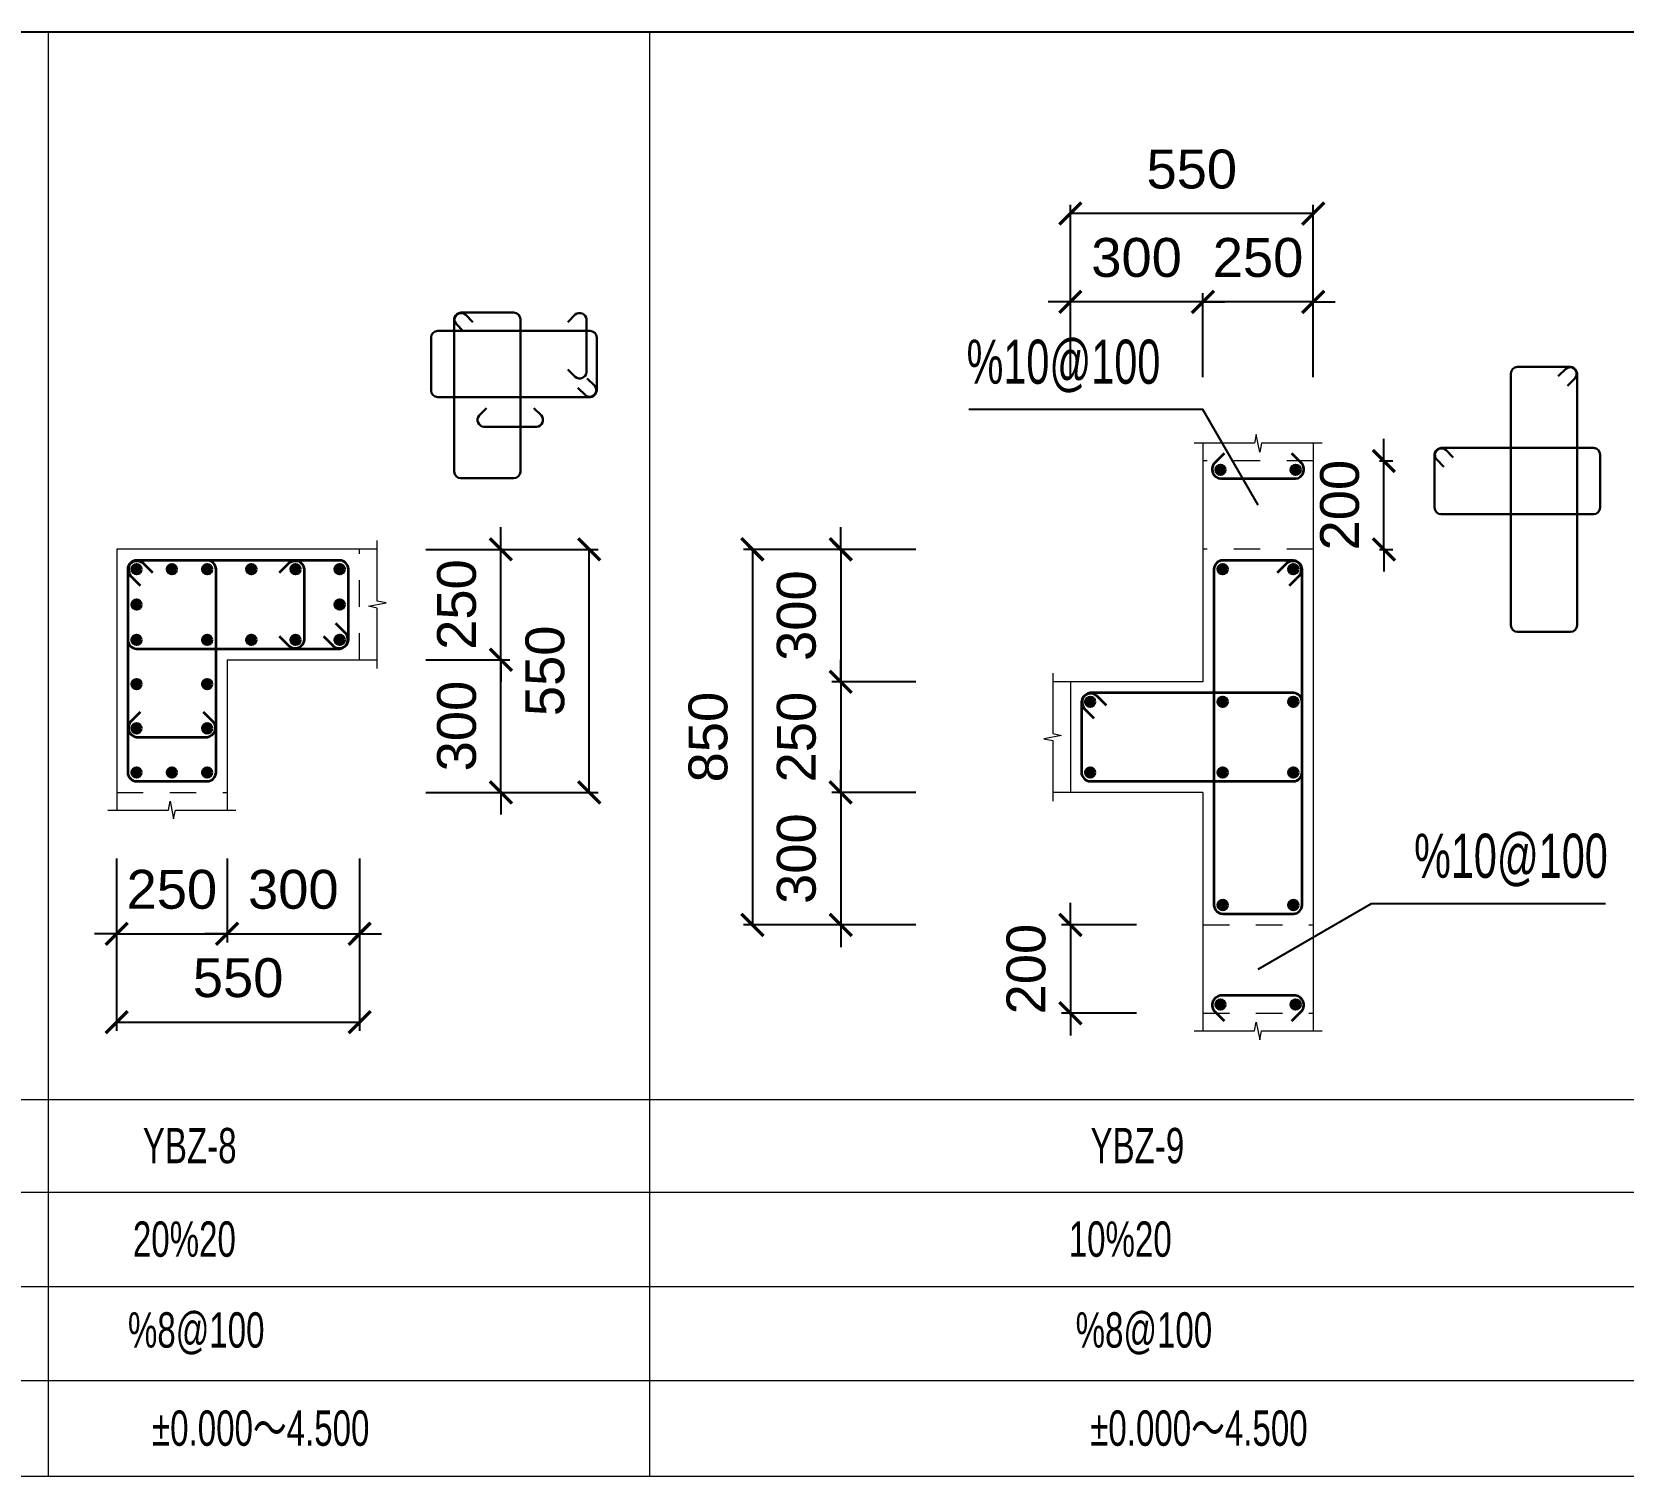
# Model space of a CAD drawing. Header units: millimetres. Extents: x -3831 to 465700, y 39900 to 106100.
# Drawn here: x 54475 to 58078, y 44855 to 48123 of the extents above; entities that cross this region are included whole.
import ezdxf

# ---------------------------------------------------------------- set-up
doc = ezdxf.new("R2010")
doc.units = ezdxf.units.MM
doc.linetypes.add('线型7', pattern=[120.000008, -30.000002, 60.000004, -30.000002])
for name, color, linetype, lineweight in [('S_EdgeMemberLongiBar', 1, 'Continuous', 50), ('S_EdgeMemberShape', 3, 'Continuous', 9), ('S_EdgeMemberShapeDash', 3, '线型7', 9), ('S_EdgeMemberTxt', 7, 'Continuous', 9), ('stirrupfig', 1, 'Continuous', 35), ('StirrupFig_x', 30, 'Continuous', 30), ('拉结区拉筋规', 9, 'Continuous', 25)]:
    doc.layers.add(name, color=color, linetype=linetype, lineweight=lineweight)
doc.layers.add('WALL-Beam', color=80, linetype='Continuous')
doc.styles.get("Standard").update_dxf_attribs({"font": 'arial.ttf'})
doc.styles.add('xxxx', font='RIF.ttf')
doc.dimstyles.new('ISO-25', dxfattribs={"dimtxt": 2.5, "dimasz": 2.5, "dimexe": 1.25, "dimexo": 0.625, "dimtad": 1, "dimtxsty": 'Standard', "dimcen": 2.5, "dimadec": 0, "dimazin": 0, "dimtfac": 1, "dimtmove": 0, "dimatfit": 3, "dimfxl": 1, "dimarcsym": 0})

# ---------------------------------------------------------------- blocks, each defined once
blk = doc.blocks.new('_ArchTick')
at = {"color": 0, "linetype": 'ByBlock', "const_width": 0.15}
blk.add_lwpolyline([(-0.5, -0.5), (0.5, 0.5)], dxfattribs=at)
blk = doc.blocks.new('*D118')
at = {"layer": 'Defpoints', "color": 0, "transparency": 16777216}
for p in [(54667.4, 46402.2), (54917.4, 46402.2), (54917.4, 46082.2)]:
    blk.add_point(p, dxfattribs=at)
at = {"layer": 'WALL-Beam', "color": 0, "lineweight": -2, "transparency": 16777216}
for p, q in [((54667.4, 46252.2), (54667.4, 46062.2)), ((54917.4, 46252.2), (54917.4, 46062.2)), ((54667.4, 46082.2), (54617.4, 46082.2)), ((54667.4, 46082.2), (54917.4, 46082.2)), ((54917.4, 46082.2), (54967.4, 46082.2))]:
    blk.add_line(p, q, dxfattribs=at)
at = {"layer": 'WALL-Beam', "color": 0, "lineweight": -2, "transparency": 16777216, "xscale": 50, "yscale": 50, "zscale": 50}
blk.add_blockref('_ArchTick', (54667.4, 46082.2), dxfattribs=at)
at = {"layer": 'WALL-Beam', "color": 0, "lineweight": -2, "transparency": 16777216, "xscale": 50, "yscale": 50, "zscale": 50, "rotation": 180}
blk.add_blockref('_ArchTick', (54917.4, 46082.2), dxfattribs=at)
at = {"layer": 'WALL-Beam', "color": 7, "transparency": 16777216, "insert": (54792.4, 46182.2), "char_height": 88, "attachment_point": 5}
blk.add_mtext('250', dxfattribs=at)
blk = doc.blocks.new('*D119')
at = {"layer": 'Defpoints', "color": 0, "transparency": 16777216}
for p in [(54917.4, 46402.2), (55217.4, 46402.2), (55217.4, 46082.2)]:
    blk.add_point(p, dxfattribs=at)
at = {"layer": 'WALL-Beam', "color": 0, "lineweight": -2, "transparency": 16777216}
for p, q in [((54917.4, 46252.2), (54917.4, 46062.2)), ((55217.4, 46252.2), (55217.4, 46062.2)), ((54917.4, 46082.2), (54867.4, 46082.2)), ((54917.4, 46082.2), (55217.4, 46082.2)), ((55217.4, 46082.2), (55267.4, 46082.2))]:
    blk.add_line(p, q, dxfattribs=at)
at = {"layer": 'WALL-Beam', "color": 0, "lineweight": -2, "transparency": 16777216, "xscale": 50, "yscale": 50, "zscale": 50}
blk.add_blockref('_ArchTick', (54917.4, 46082.2), dxfattribs=at)
at = {"layer": 'WALL-Beam', "color": 0, "lineweight": -2, "transparency": 16777216, "xscale": 50, "yscale": 50, "zscale": 50, "rotation": 180}
blk.add_blockref('_ArchTick', (55217.4, 46082.2), dxfattribs=at)
at = {"layer": 'WALL-Beam', "color": 7, "transparency": 16777216, "insert": (55067.4, 46182.2), "char_height": 88, "attachment_point": 5}
blk.add_mtext('300', dxfattribs=at)
blk = doc.blocks.new('*D120')
at = {"layer": 'Defpoints', "color": 0, "transparency": 16777216}
for p in [(54667.4, 46402.2), (55217.4, 46402.2), (55217.4, 45882.2)]:
    blk.add_point(p, dxfattribs=at)
at = {"layer": 'WALL-Beam', "color": 0, "lineweight": -2, "transparency": 16777216}
for p, q in [((54667.4, 46252.2), (54667.4, 45862.2)), ((55217.4, 46252.2), (55217.4, 45862.2)), ((54667.4, 45882.2), (55217.4, 45882.2))]:
    blk.add_line(p, q, dxfattribs=at)
at = {"layer": 'WALL-Beam', "color": 0, "lineweight": -2, "transparency": 16777216, "xscale": 50, "yscale": 50, "zscale": 50, "rotation": 180}
blk.add_blockref('_ArchTick', (54667.4, 45882.2), dxfattribs=at)
at = {"layer": 'WALL-Beam', "color": 0, "lineweight": -2, "transparency": 16777216, "xscale": 50, "yscale": 50, "zscale": 50}
blk.add_blockref('_ArchTick', (55217.4, 45882.2), dxfattribs=at)
at = {"layer": 'WALL-Beam', "color": 7, "transparency": 16777216, "insert": (54942.4, 45982.2), "char_height": 88, "attachment_point": 5}
blk.add_mtext('550', dxfattribs=at)
blk = doc.blocks.new('*D121')
at = {"layer": 'Defpoints', "color": 0, "transparency": 16777216}
for p in [(55217.4, 46702.2), (55537.4, 46702.2), (55217.4, 46402.2)]:
    blk.add_point(p, dxfattribs=at)
at = {"layer": 'WALL-Beam', "color": 0, "lineweight": -2, "transparency": 16777216}
for p, q in [((55537.4, 46702.2), (55537.4, 46752.2)), ((55367.4, 46702.2), (55557.4, 46702.2)), ((55537.4, 46402.2), (55537.4, 46702.2)), ((55367.4, 46402.2), (55557.4, 46402.2)), ((55537.4, 46402.2), (55537.4, 46352.2))]:
    blk.add_line(p, q, dxfattribs=at)
at = {"layer": 'WALL-Beam', "color": 0, "lineweight": -2, "transparency": 16777216, "xscale": 50, "yscale": 50, "zscale": 50}
for p, rotation in [((55537.4, 46702.2), 270), ((55537.4, 46402.2), 90)]:
    blk.add_blockref('_ArchTick', p, dxfattribs=dict(at, rotation=rotation))
at = {"layer": 'WALL-Beam', "color": 7, "transparency": 16777216, "insert": (55437.5, 46552.2), "char_height": 88, "attachment_point": 5, "rotation": 90}
blk.add_mtext('300', dxfattribs=at)
blk = doc.blocks.new('*D122')
at = {"layer": 'Defpoints', "color": 0, "transparency": 16777216}
for p in [(55217.4, 46952.2), (55537.4, 46952.2), (55217.4, 46702.2)]:
    blk.add_point(p, dxfattribs=at)
at = {"layer": 'WALL-Beam', "color": 0, "lineweight": -2, "transparency": 16777216}
for p, q in [((55537.4, 46952.2), (55537.4, 47002.2)), ((55367.4, 46952.2), (55557.4, 46952.2)), ((55537.4, 46702.2), (55537.4, 46952.2)), ((55367.4, 46702.2), (55557.4, 46702.2)), ((55537.4, 46702.2), (55537.4, 46652.2))]:
    blk.add_line(p, q, dxfattribs=at)
at = {"layer": 'WALL-Beam', "color": 0, "lineweight": -2, "transparency": 16777216, "xscale": 50, "yscale": 50, "zscale": 50}
for p, rotation in [((55537.4, 46952.2), 270), ((55537.4, 46702.2), 90)]:
    blk.add_blockref('_ArchTick', p, dxfattribs=dict(at, rotation=rotation))
at = {"layer": 'WALL-Beam', "color": 7, "transparency": 16777216, "insert": (55437.5, 46827.2), "char_height": 88, "attachment_point": 5, "rotation": 90}
blk.add_mtext('250', dxfattribs=at)
blk = doc.blocks.new('*D123')
at = {"layer": 'Defpoints', "color": 0, "transparency": 16777216}
for p in [(55217.4, 46952.2), (55737.4, 46952.2), (55217.4, 46402.2)]:
    blk.add_point(p, dxfattribs=at)
at = {"layer": 'WALL-Beam', "color": 0, "lineweight": -2, "transparency": 16777216}
for p, q in [((55367.4, 46952.2), (55757.4, 46952.2)), ((55737.4, 46402.2), (55737.4, 46952.2)), ((55367.4, 46402.2), (55757.4, 46402.2))]:
    blk.add_line(p, q, dxfattribs=at)
at = {"layer": 'WALL-Beam', "color": 0, "lineweight": -2, "transparency": 16777216, "xscale": 50, "yscale": 50, "zscale": 50}
for p, rotation in [((55737.4, 46952.2), 90), ((55737.4, 46402.2), 270)]:
    blk.add_blockref('_ArchTick', p, dxfattribs=dict(at, rotation=rotation))
at = {"layer": 'WALL-Beam', "color": 7, "transparency": 16777216, "insert": (55637.5, 46677.2), "char_height": 88, "attachment_point": 5, "rotation": 90}
blk.add_mtext('550', dxfattribs=at)
blk = doc.blocks.new('*D153')
at = {"layer": 'Defpoints', "color": 0, "transparency": 16777216}
for p in [(57376.7, 47152.2), (57536.7, 47152.2), (57376.7, 46952.2)]:
    blk.add_point(p, dxfattribs=at)
at = {"layer": 'WALL-Beam', "color": 0, "lineweight": -2, "transparency": 16777216}
for p, q in [((57536.7, 47152.2), (57536.7, 47202.2)), ((57526.7, 47152.2), (57556.7, 47152.2)), ((57536.7, 46952.2), (57536.7, 47152.2)), ((57526.7, 46952.2), (57556.7, 46952.2)), ((57536.7, 46952.2), (57536.7, 46902.2))]:
    blk.add_line(p, q, dxfattribs=at)
at = {"layer": 'WALL-Beam', "color": 0, "lineweight": -2, "transparency": 16777216, "xscale": 50, "yscale": 50, "zscale": 50}
for p, rotation in [((57536.7, 47152.2), 270), ((57536.7, 46952.2), 90)]:
    blk.add_blockref('_ArchTick', p, dxfattribs=dict(at, rotation=rotation))
at = {"layer": 'WALL-Beam', "color": 7, "transparency": 16777216, "insert": (57436.8, 47052.2), "char_height": 88, "attachment_point": 5, "rotation": 90}
blk.add_mtext('200', dxfattribs=at)
blk = doc.blocks.new('*D154')
at = {"layer": 'Defpoints', "color": 0, "transparency": 16777216}
for p in [(57126.7, 46102.2), (56826.7, 45902.2), (57126.7, 45902.2)]:
    blk.add_point(p, dxfattribs=at)
at = {"layer": 'WALL-Beam', "color": 0, "lineweight": -2, "transparency": 16777216}
for p, q in [((56826.7, 46102.2), (56826.7, 46152.2)), ((56976.7, 46102.2), (56806.7, 46102.2)), ((56826.7, 46102.2), (56826.7, 45902.2)), ((56976.7, 45902.2), (56806.7, 45902.2)), ((56826.7, 45902.2), (56826.7, 45852.2))]:
    blk.add_line(p, q, dxfattribs=at)
at = {"layer": 'WALL-Beam', "color": 0, "lineweight": -2, "transparency": 16777216, "xscale": 50, "yscale": 50, "zscale": 50}
for p, rotation in [((56826.7, 46102.2), 270), ((56826.7, 45902.2), 90)]:
    blk.add_blockref('_ArchTick', p, dxfattribs=dict(at, rotation=rotation))
at = {"layer": 'WALL-Beam', "color": 7, "transparency": 16777216, "insert": (56726.8, 46002.2), "char_height": 88, "attachment_point": 5, "rotation": 90}
blk.add_mtext('200', dxfattribs=at)
blk = doc.blocks.new('*D155')
at = {"layer": 'Defpoints', "color": 0, "transparency": 16777216}
for p in [(57126.7, 47512.2), (57126.7, 47192.2), (57376.7, 47192.2)]:
    blk.add_point(p, dxfattribs=at)
at = {"layer": 'WALL-Beam', "color": 0, "lineweight": -2, "transparency": 16777216}
for p, q in [((57126.7, 47342.2), (57126.7, 47532.2)), ((57376.7, 47342.2), (57376.7, 47532.2)), ((57126.7, 47512.2), (57076.7, 47512.2)), ((57376.7, 47512.2), (57126.7, 47512.2)), ((57376.7, 47512.2), (57426.7, 47512.2))]:
    blk.add_line(p, q, dxfattribs=at)
at = {"layer": 'WALL-Beam', "color": 0, "lineweight": -2, "transparency": 16777216, "xscale": 50, "yscale": 50, "zscale": 50}
blk.add_blockref('_ArchTick', (57126.7, 47512.2), dxfattribs=at)
at = {"layer": 'WALL-Beam', "color": 0, "lineweight": -2, "transparency": 16777216, "xscale": 50, "yscale": 50, "zscale": 50, "rotation": 180}
blk.add_blockref('_ArchTick', (57376.7, 47512.2), dxfattribs=at)
at = {"layer": 'WALL-Beam', "color": 7, "transparency": 16777216, "insert": (57251.7, 47612.2), "char_height": 88, "attachment_point": 5}
blk.add_mtext('250', dxfattribs=at)
blk = doc.blocks.new('*D156')
at = {"layer": 'Defpoints', "color": 0, "transparency": 16777216}
for p in [(56826.7, 47512.2), (56826.7, 47192.2), (57126.7, 47192.2)]:
    blk.add_point(p, dxfattribs=at)
at = {"layer": 'WALL-Beam', "color": 0, "lineweight": -2, "transparency": 16777216}
for p, q in [((56826.7, 47342.2), (56826.7, 47532.2)), ((57126.7, 47342.2), (57126.7, 47532.2)), ((56826.7, 47512.2), (56776.7, 47512.2)), ((57126.7, 47512.2), (56826.7, 47512.2)), ((57126.7, 47512.2), (57176.7, 47512.2))]:
    blk.add_line(p, q, dxfattribs=at)
at = {"layer": 'WALL-Beam', "color": 0, "lineweight": -2, "transparency": 16777216, "xscale": 50, "yscale": 50, "zscale": 50}
blk.add_blockref('_ArchTick', (56826.7, 47512.2), dxfattribs=at)
at = {"layer": 'WALL-Beam', "color": 0, "lineweight": -2, "transparency": 16777216, "xscale": 50, "yscale": 50, "zscale": 50, "rotation": 180}
blk.add_blockref('_ArchTick', (57126.7, 47512.2), dxfattribs=at)
at = {"layer": 'WALL-Beam', "color": 7, "transparency": 16777216, "insert": (56976.7, 47612.2), "char_height": 88, "attachment_point": 5}
blk.add_mtext('300', dxfattribs=at)
blk = doc.blocks.new('*D157')
at = {"layer": 'Defpoints', "color": 0, "transparency": 16777216}
for p in [(56826.7, 47712.2), (56826.7, 47192.2), (57376.7, 47192.2)]:
    blk.add_point(p, dxfattribs=at)
at = {"layer": 'WALL-Beam', "color": 0, "lineweight": -2, "transparency": 16777216}
for p, q in [((56826.7, 47342.2), (56826.7, 47732.2)), ((57376.7, 47712.2), (56826.7, 47712.2)), ((57376.7, 47342.2), (57376.7, 47732.2))]:
    blk.add_line(p, q, dxfattribs=at)
at = {"layer": 'WALL-Beam', "color": 0, "lineweight": -2, "transparency": 16777216, "xscale": 50, "yscale": 50, "zscale": 50, "rotation": 180}
blk.add_blockref('_ArchTick', (56826.7, 47712.2), dxfattribs=at)
at = {"layer": 'WALL-Beam', "color": 0, "lineweight": -2, "transparency": 16777216, "xscale": 50, "yscale": 50, "zscale": 50}
blk.add_blockref('_ArchTick', (57376.7, 47712.2), dxfattribs=at)
at = {"layer": 'WALL-Beam', "color": 7, "transparency": 16777216, "insert": (57101.7, 47812.2), "char_height": 88, "attachment_point": 5}
blk.add_mtext('550', dxfattribs=at)
blk = doc.blocks.new('*D158')
at = {"layer": 'Defpoints', "color": 0, "transparency": 16777216}
for p in [(56626.7, 46952.2), (56306.7, 46652.2), (56626.7, 46652.2)]:
    blk.add_point(p, dxfattribs=at)
at = {"layer": 'WALL-Beam', "color": 0, "lineweight": -2, "transparency": 16777216}
for p, q in [((56306.7, 46952.2), (56306.7, 47002.2)), ((56476.7, 46952.2), (56286.7, 46952.2)), ((56306.7, 46952.2), (56306.7, 46652.2)), ((56476.7, 46652.2), (56286.7, 46652.2)), ((56306.7, 46652.2), (56306.7, 46602.2))]:
    blk.add_line(p, q, dxfattribs=at)
at = {"layer": 'WALL-Beam', "color": 0, "lineweight": -2, "transparency": 16777216, "xscale": 50, "yscale": 50, "zscale": 50}
for p, rotation in [((56306.7, 46952.2), 270), ((56306.7, 46652.2), 90)]:
    blk.add_blockref('_ArchTick', p, dxfattribs=dict(at, rotation=rotation))
at = {"layer": 'WALL-Beam', "color": 7, "transparency": 16777216, "insert": (56206.8, 46802.2), "char_height": 88, "attachment_point": 5, "rotation": 90}
blk.add_mtext('300', dxfattribs=at)
blk = doc.blocks.new('*D159')
at = {"layer": 'Defpoints', "color": 0, "transparency": 16777216}
for p in [(56626.7, 46652.2), (56306.7, 46402.2), (56626.7, 46402.2)]:
    blk.add_point(p, dxfattribs=at)
at = {"layer": 'WALL-Beam', "color": 0, "lineweight": -2, "transparency": 16777216}
for p, q in [((56306.7, 46652.2), (56306.7, 46702.2)), ((56476.7, 46652.2), (56286.7, 46652.2)), ((56306.7, 46652.2), (56306.7, 46402.2)), ((56476.7, 46402.2), (56286.7, 46402.2)), ((56306.7, 46402.2), (56306.7, 46352.2))]:
    blk.add_line(p, q, dxfattribs=at)
at = {"layer": 'WALL-Beam', "color": 0, "lineweight": -2, "transparency": 16777216, "xscale": 50, "yscale": 50, "zscale": 50}
for p, rotation in [((56306.7, 46652.2), 270), ((56306.7, 46402.2), 90)]:
    blk.add_blockref('_ArchTick', p, dxfattribs=dict(at, rotation=rotation))
at = {"layer": 'WALL-Beam', "color": 7, "transparency": 16777216, "insert": (56206.8, 46527.2), "char_height": 88, "attachment_point": 5, "rotation": 90}
blk.add_mtext('250', dxfattribs=at)
blk = doc.blocks.new('*D160')
at = {"layer": 'Defpoints', "color": 0, "transparency": 16777216}
for p in [(56626.7, 46402.2), (56306.7, 46102.2), (56626.7, 46102.2)]:
    blk.add_point(p, dxfattribs=at)
at = {"layer": 'WALL-Beam', "color": 0, "lineweight": -2, "transparency": 16777216}
for p, q in [((56306.7, 46402.2), (56306.7, 46452.2)), ((56476.7, 46402.2), (56286.7, 46402.2)), ((56306.7, 46402.2), (56306.7, 46102.2)), ((56476.7, 46102.2), (56286.7, 46102.2)), ((56306.7, 46102.2), (56306.7, 46052.2))]:
    blk.add_line(p, q, dxfattribs=at)
at = {"layer": 'WALL-Beam', "color": 0, "lineweight": -2, "transparency": 16777216, "xscale": 50, "yscale": 50, "zscale": 50}
for p, rotation in [((56306.7, 46402.2), 270), ((56306.7, 46102.2), 90)]:
    blk.add_blockref('_ArchTick', p, dxfattribs=dict(at, rotation=rotation))
at = {"layer": 'WALL-Beam', "color": 7, "transparency": 16777216, "insert": (56206.8, 46252.2), "char_height": 88, "attachment_point": 5, "rotation": 90}
blk.add_mtext('300', dxfattribs=at)
blk = doc.blocks.new('*D161')
at = {"layer": 'Defpoints', "color": 0, "transparency": 16777216}
for p in [(56626.7, 46952.2), (56106.7, 46102.2), (56626.7, 46102.2)]:
    blk.add_point(p, dxfattribs=at)
at = {"layer": 'WALL-Beam', "color": 0, "lineweight": -2, "transparency": 16777216}
for p, q in [((56476.7, 46952.2), (56086.7, 46952.2)), ((56106.7, 46952.2), (56106.7, 46102.2)), ((56476.7, 46102.2), (56086.7, 46102.2))]:
    blk.add_line(p, q, dxfattribs=at)
at = {"layer": 'WALL-Beam', "color": 0, "lineweight": -2, "transparency": 16777216, "xscale": 50, "yscale": 50, "zscale": 50}
for p, rotation in [((56106.7, 46952.2), 90), ((56106.7, 46102.2), 270)]:
    blk.add_blockref('_ArchTick', p, dxfattribs=dict(at, rotation=rotation))
at = {"layer": 'WALL-Beam', "color": 7, "transparency": 16777216, "insert": (56006.8, 46527.2), "char_height": 88, "attachment_point": 5, "rotation": 90}
blk.add_mtext('850', dxfattribs=at)

msp = doc.modelspace()

# ---------------------------------------------------------------- hatches: boundary and pattern name
at = {"layer": 'S_EdgeMemberLongiBar'}
h = msp.add_hatch(color=256, dxfattribs=at)
h.dxf.hatch_style = 1
edge = h.paths.add_edge_path()
edge.add_arc((57166.73568, 47132.2208), 10, 0, 360)
h = msp.add_hatch(color=256, dxfattribs=at)
h.dxf.hatch_style = 1
edge = h.paths.add_edge_path()
edge.add_arc((57336.73568, 47132.2208), 10, 0, 360)
h = msp.add_hatch(color=256, dxfattribs=at)
h.dxf.hatch_style = 1
edge = h.paths.add_edge_path()
edge.add_arc((54712.43286, 46907.2208), 10, 0, 360)
h = msp.add_hatch(color=256, dxfattribs=at)
h.dxf.hatch_style = 1
edge = h.paths.add_edge_path()
edge.add_arc((54792.43286, 46907.2208), 10, 0, 360)
h = msp.add_hatch(color=256, dxfattribs=at)
h.dxf.hatch_style = 1
edge = h.paths.add_edge_path()
edge.add_arc((54872.43286, 46907.2208), 10, 0, 360)
h = msp.add_hatch(color=256, dxfattribs=at)
h.dxf.hatch_style = 1
edge = h.paths.add_edge_path()
edge.add_arc((54972.43286, 46907.2208), 10, 0, 360)
h = msp.add_hatch(color=256, dxfattribs=at)
h.dxf.hatch_style = 1
edge = h.paths.add_edge_path()
edge.add_arc((55072.43286, 46907.2208), 10, 0, 360)
h = msp.add_hatch(color=256, dxfattribs=at)
h.dxf.hatch_style = 1
edge = h.paths.add_edge_path()
edge.add_arc((55172.43286, 46907.2208), 10, 0, 360)
h = msp.add_hatch(color=256, dxfattribs=at)
h.dxf.hatch_style = 1
edge = h.paths.add_edge_path()
edge.add_arc((57171.73568, 46907.2208), 10, 0, 360)
h = msp.add_hatch(color=256, dxfattribs=at)
h.dxf.hatch_style = 1
edge = h.paths.add_edge_path()
edge.add_arc((57331.73568, 46907.2208), 10, 0, 360)
h = msp.add_hatch(color=256, dxfattribs=at)
h.dxf.hatch_style = 1
edge = h.paths.add_edge_path()
edge.add_arc((54712.43286, 46827.2208), 10, 0, 360)
h = msp.add_hatch(color=256, dxfattribs=at)
h.dxf.hatch_style = 1
edge = h.paths.add_edge_path()
edge.add_arc((55172.43286, 46827.2208), 10, 0, 360)
h = msp.add_hatch(color=256, dxfattribs=at)
h.dxf.hatch_style = 1
edge = h.paths.add_edge_path()
edge.add_arc((54712.43286, 46747.2208), 10, 0, 360)
h = msp.add_hatch(color=256, dxfattribs=at)
h.dxf.hatch_style = 1
edge = h.paths.add_edge_path()
edge.add_arc((54872.43286, 46747.2208), 10, 0, 360)
h = msp.add_hatch(color=256, dxfattribs=at)
h.dxf.hatch_style = 1
edge = h.paths.add_edge_path()
edge.add_arc((54972.43286, 46747.2208), 10, 0, 360)
h = msp.add_hatch(color=256, dxfattribs=at)
h.dxf.hatch_style = 1
edge = h.paths.add_edge_path()
edge.add_arc((55072.43286, 46747.2208), 10, 0, 360)
h = msp.add_hatch(color=256, dxfattribs=at)
h.dxf.hatch_style = 1
edge = h.paths.add_edge_path()
edge.add_arc((55172.43286, 46747.2208), 10, 0, 360)
h = msp.add_hatch(color=256, dxfattribs=at)
h.dxf.hatch_style = 1
edge = h.paths.add_edge_path()
edge.add_arc((54712.43286, 46647.2208), 10, 0, 360)
h = msp.add_hatch(color=256, dxfattribs=at)
h.dxf.hatch_style = 1
edge = h.paths.add_edge_path()
edge.add_arc((54872.43286, 46647.2208), 10, 0, 360)
h = msp.add_hatch(color=256, dxfattribs=at)
h.dxf.hatch_style = 1
edge = h.paths.add_edge_path()
edge.add_arc((56871.73568, 46607.2208), 10, 0, 360)
h = msp.add_hatch(color=256, dxfattribs=at)
h.dxf.hatch_style = 1
edge = h.paths.add_edge_path()
edge.add_arc((57171.73568, 46607.2208), 10, 0, 360)
h = msp.add_hatch(color=256, dxfattribs=at)
h.dxf.hatch_style = 1
edge = h.paths.add_edge_path()
edge.add_arc((57331.73568, 46607.2208), 10, 0, 360)
h = msp.add_hatch(color=256, dxfattribs=at)
h.dxf.hatch_style = 1
edge = h.paths.add_edge_path()
edge.add_arc((54712.43286, 46547.2208), 10, 0, 360)
h = msp.add_hatch(color=256, dxfattribs=at)
h.dxf.hatch_style = 1
edge = h.paths.add_edge_path()
edge.add_arc((54872.43286, 46547.2208), 10, 0, 360)
h = msp.add_hatch(color=256, dxfattribs=at)
h.dxf.hatch_style = 1
edge = h.paths.add_edge_path()
edge.add_arc((54712.43286, 46447.2208), 10, 0, 360)
h = msp.add_hatch(color=256, dxfattribs=at)
h.dxf.hatch_style = 1
edge = h.paths.add_edge_path()
edge.add_arc((54792.43286, 46447.2208), 10, 0, 360)
h = msp.add_hatch(color=256, dxfattribs=at)
h.dxf.hatch_style = 1
edge = h.paths.add_edge_path()
edge.add_arc((54872.43286, 46447.2208), 10, 0, 360)
h = msp.add_hatch(color=256, dxfattribs=at)
h.dxf.hatch_style = 1
edge = h.paths.add_edge_path()
edge.add_arc((56871.73568, 46447.2208), 10, 0, 360)
h = msp.add_hatch(color=256, dxfattribs=at)
h.dxf.hatch_style = 1
edge = h.paths.add_edge_path()
edge.add_arc((57171.73568, 46447.2208), 10, 0, 360)
h = msp.add_hatch(color=256, dxfattribs=at)
h.dxf.hatch_style = 1
edge = h.paths.add_edge_path()
edge.add_arc((57331.73568, 46447.2208), 10, 0, 360)
h = msp.add_hatch(color=256, dxfattribs=at)
h.dxf.hatch_style = 1
edge = h.paths.add_edge_path()
edge.add_arc((57171.73568, 46147.2208), 10, 0, 360)
h = msp.add_hatch(color=256, dxfattribs=at)
h.dxf.hatch_style = 1
edge = h.paths.add_edge_path()
edge.add_arc((57331.73568, 46147.2208), 10, 0, 360)
h = msp.add_hatch(color=256, dxfattribs=at)
h.dxf.hatch_style = 1
edge = h.paths.add_edge_path()
edge.add_arc((57166.73568, 45922.2208), 10, 0, 360)
h = msp.add_hatch(color=256, dxfattribs=at)
h.dxf.hatch_style = 1
edge = h.paths.add_edge_path()
edge.add_arc((57336.73568, 45922.2208), 10, 0, 360)

# ---------------------------------------------------------------- linework, layer by layer
msp.add_line((42786.54669, 48123.33867), (66565.39555, 48123.33867))
for centre in [(57166.73568, 47132.2208), (57336.73568, 47132.2208), (54712.43286, 46907.2208), (54792.43286, 46907.2208), (54872.43286, 46907.2208), (54972.43286, 46907.2208), (55072.43286, 46907.2208), (55172.43286, 46907.2208), (57171.73568, 46907.2208), (57331.73568, 46907.2208), (54712.43286, 46827.2208), (55172.43286, 46827.2208), (54712.43286, 46747.2208), (54872.43286, 46747.2208), (54972.43286, 46747.2208), (55072.43286, 46747.2208), (55172.43286, 46747.2208), (54712.43286, 46647.2208), (54872.43286, 46647.2208), (56871.73568, 46607.2208), (57171.73568, 46607.2208), (57331.73568, 46607.2208), (54712.43286, 46547.2208), (54872.43286, 46547.2208), (54712.43286, 46447.2208), (54792.43286, 46447.2208), (54872.43286, 46447.2208), (56871.73568, 46447.2208), (57171.73568, 46447.2208), (57331.73568, 46447.2208), (57171.73568, 46147.2208), (57331.73568, 46147.2208), (57166.73568, 45922.2208), (57336.73568, 45922.2208)]:
    msp.add_circle(centre, 10, dxfattribs=at)
at = {"layer": 'S_EdgeMemberShape'}
for p, q in [((57126.73568, 47192.2208), (57126.73568, 46652.2208)), ((57376.73568, 47192.2208), (57376.73568, 45862.2208)), ((55257.43286, 46952.2208), (54667.43286, 46952.2208)), ((54667.43286, 46952.2208), (54667.43286, 46362.2208)), ((57376.73568, 46952.2208), (57376.73568, 46952.2208)), ((54917.43286, 46702.2208), (55257.43286, 46702.2208)), ((54917.43286, 46702.2208), (54917.43286, 46702.2208)), ((54917.43286, 46702.2208), (54917.43286, 46362.2208)), ((57126.73568, 46652.2208), (56786.73568, 46652.2208)), ((56826.73568, 46652.2208), (56826.73568, 46402.2208)), ((57126.73568, 46402.2208), (56786.73568, 46402.2208)), ((57126.73568, 46402.2208), (57126.73568, 45862.2208))]:
    msp.add_line(p, q, dxfattribs=at)
for points in [[(57396.73568, 47192.2208), (57259.73568, 47192.2208), (57255.73568, 47172.2208), (57247.73568, 47212.2208), (57243.73568, 47192.2208), (57106.73568, 47192.2208)], [(55257.43286, 46682.2208), (55257.43286, 46819.2208), (55237.43286, 46823.2208), (55277.43286, 46831.2208), (55257.43286, 46835.2208), (55257.43286, 46972.2208)], [(56786.73568, 46672.2208), (56786.73568, 46535.2208), (56806.73568, 46531.2208), (56766.73568, 46523.2208), (56786.73568, 46519.2208), (56786.73568, 46382.2208)], [(54647.43286, 46362.2208), (54784.43286, 46362.2208), (54788.43286, 46382.2208), (54796.43286, 46342.2208), (54800.43286, 46362.2208), (54937.43286, 46362.2208)], [(57106.73568, 45862.2208), (57243.73568, 45862.2208), (57247.73568, 45882.2208), (57255.73568, 45842.2208), (57259.73568, 45862.2208), (57396.73568, 45862.2208)]]:
    msp.add_lwpolyline(points, dxfattribs=at)
at = {"layer": 'S_EdgeMemberShapeDash'}
for p, q in [((57376.73568, 47152.2208), (57126.73568, 47152.2208)), ((55217.43286, 46702.2208), (55217.43286, 46952.2208)), ((57376.73568, 46952.2208), (57126.73568, 46952.2208)), ((54667.43286, 46402.2208), (54917.43286, 46402.2208)), ((57126.73568, 46102.2208), (57376.73568, 46102.2208)), ((57126.73568, 45902.2208), (57376.73568, 45902.2208))]:
    msp.add_line(p, q, dxfattribs=at)
at = {"layer": 'S_EdgeMemberTxt'}
for p, q in [((54512.74669, 44854.70686), (54512.74669, 48123.33867)), ((55874.48254, 44854.70686), (55874.48254, 48123.33867)), ((42786.54669, 45707.2208), (66565.39555, 45707.2208)), ((42786.54669, 45497.22081), (66565.39555, 45497.22081)), ((42786.54669, 45284.09232), (66565.39555, 45284.09232)), ((42786.54669, 45070.96384), (66565.39555, 45070.96384)), ((42786.54669, 44854.70686), (66565.39555, 44854.70686))]:
    msp.add_line(p, q, dxfattribs=at)
at = {"layer": 'stirrupfig'}
for points in [[(57175.22397, 47168.99033), (57152.59506, 47146.36299, 0.5890552656), (57166.73568, 47112.2208), (57336.73568, 47112.2208, 0.5890552656), (57350.87631, 47146.36299), (57328.2474, 47168.99033)], [(54749.2024, 46898.73642), (54726.57544, 46921.36338, 0.5890414119), (54692.43286, 46907.2208), (54692.43286, 46447.2208, 0.3926990819), (54712.43286, 46427.2208), (54872.43286, 46427.2208, 0.3926990819), (54892.43286, 46447.2208), (54892.43286, 46907.2208, 0.3926990819), (54872.43286, 46927.2208)], [(55135.66333, 46755.70517), (55158.29029, 46733.07822, 0.5890414119), (55192.43286, 46747.2208), (55192.43286, 46907.2208, 0.3926990819), (55172.43286, 46927.2208), (54712.43286, 46927.2208, 0.3926990819), (54692.43286, 46907.2208)], [(54712.43286, 46927.2208, 0.5890414119), (54698.29029, 46893.07822), (54720.91724, 46870.45127)], [(55035.66333, 46755.70517), (55058.29029, 46733.07822, 0.5890414119), (55092.43286, 46747.2208), (55092.43286, 46907.2208, 0.5890414119), (55058.29029, 46921.36338), (55035.66333, 46898.73642)], [(57323.2474, 46870.45127), (57345.87631, 46893.07861, 0.5890552656), (57331.73568, 46927.2208), (57171.73568, 46927.2208, 0.3926990819), (57151.73568, 46907.2208), (57151.73568, 46147.2208, 0.3926990819), (57171.73568, 46127.2208), (57331.73568, 46127.2208, 0.3926990819), (57351.73568, 46147.2208), (57351.73568, 46907.2208, 0.5890658365), (57317.59506, 46921.36299), (57294.96615, 46898.73642)], [(54692.43286, 46747.2208, 0.3926990819), (54712.43286, 46727.2208), (55172.43286, 46727.2208, 0.5890414119), (55186.57544, 46761.36338), (55163.94849, 46783.99033)], [(56908.50522, 46598.73642), (56885.87631, 46621.36299, 0.5890658365), (56851.73568, 46607.2208), (56851.73568, 46447.2208, 0.3926990819), (56871.73568, 46427.2208), (57331.73568, 46427.2208, 0.3926990819), (57351.73568, 46447.2208)], [(57351.73568, 46607.2208, 0.3926990819), (57331.73568, 46627.2208), (56871.73568, 46627.2208, 0.5890552656), (56857.59506, 46593.07861), (56880.22397, 46570.45127)], [(54720.91724, 46583.99033), (54698.29029, 46561.36338, 0.5890414119), (54712.43286, 46527.2208), (54872.43286, 46527.2208, 0.5890414119), (54886.57544, 46561.36338), (54863.94849, 46583.99033)], [(57328.2474, 45885.45205), (57350.87631, 45908.07861, 0.5890552656), (57336.73568, 45942.2208), (57166.73568, 45942.2208, 0.5890552656), (57152.59506, 45908.07861), (57175.22397, 45885.45205)]]:
    msp.add_lwpolyline(points, format="xyb", dxfattribs=at)
at = {"layer": 'StirrupFig_x'}
for points in [[(55474.02717, 47466.59196), (55457.05549, 47483.56364, 0.5890320972), (55431.44856, 47472.95525), (55431.44856, 47127.95378, 0.3927336115), (55446.44709, 47112.95525), (55566.44856, 47112.95525, 0.3927336115), (55581.44709, 47127.95378), (55581.44709, 47472.95525, 0.3927336115), (55566.44856, 47487.95378), (55446.44709, 47487.95378, 0.5890320972), (55435.83869, 47462.34685), (55452.81037, 47445.37517)], [(55688.86701, 47359.31706), (55705.83869, 47342.34538, 0.5890320972), (55731.44563, 47352.95378), (55731.44563, 47472.95525, 0.5890320972), (55705.83869, 47483.56364), (55688.86701, 47466.59196)], [(55711.67024, 47317.91618), (55728.64192, 47300.9445, 0.5890320972), (55754.24885, 47311.5529), (55754.24885, 47431.55437, 0.3927336115), (55739.25032, 47446.5529), (55394.24885, 47446.5529, 0.3927336115), (55379.25032, 47431.55437), (55379.25032, 47311.5529, 0.3927336115), (55394.24885, 47296.55437), (55739.25032, 47296.55437, 0.5890320972), (55749.85871, 47322.1613), (55732.88703, 47339.13298)], [(57952.72671, 47322.59636), (57969.69839, 47339.56804, 0.5890185651), (57959.08999, 47365.17586), (57839.09292, 47365.17586, 0.39267146), (57824.08999, 47350.17644), (57824.08999, 46780.17937, 0.3926921712), (57839.09292, 46765.18172), (57959.08999, 46765.18172, 0.3926921712), (57974.09292, 46780.17937), (57974.09292, 47350.17644, 0.5889644412), (57948.48159, 47360.78484), (57931.50991, 47343.81316)], [(55505.01301, 47271.9362), (55488.04133, 47254.96452, 0.5890320972), (55498.64973, 47229.35759), (55618.65119, 47229.35759, 0.5890320972), (55629.25959, 47254.96452), (55612.28791, 47271.9362)], [(57693.87124, 47160.21492), (57676.89956, 47177.18484, 0.588975649), (57651.28823, 47166.5782), (57651.28823, 47046.57937, 0.3926921712), (57666.29116, 47031.58172), (58011.28823, 47031.58172, 0.3926921712), (58026.29116, 47046.57937), (58026.29116, 47166.5782, 0.3926921712), (58011.28823, 47181.57586), (57666.29116, 47181.57586, 0.5890185651), (57655.68276, 47155.96804), (57672.65444, 47138.99812)]]:
    msp.add_lwpolyline(points, format="xyb", dxfattribs=at)
at = {"layer": '拉结区拉筋规'}
for points in [[(57251.73568, 47052.2208), (57126.73568, 47268.72705), (56596.73568, 47268.72705)], [(57251.73568, 46002.2208), (57508.73568, 46150.60205), (58038.73568, 46150.60205)]]:
    msp.add_lwpolyline(points, dxfattribs=at)

# ---------------------------------------------------------------- texts
at = {"layer": 'S_EdgeMemberTxt', "char_height": 80, "attachment_point": 5, "style": 'xxxx'}
for s, insert, width in [('{\\W0.7;YBZ-8}', (54832.77286, 45602.2208), 270.68), ('{\\W0.7;YBZ-9}', (56978.51568, 45602.2208), 313.56), ('{\\W0.7;20%20}', (54820.71284, 45390.65657), 246.56), ('{\\W0.7;10%20}', (56939.65566, 45390.65657), 235.84), ('{\\W0.7;%8@100}', (54847.51282, 45177.52808), 300.16), ('{\\W0.7;%8@100}', (56993.25564, 45177.52808), 343.04), ('\\W0.7000;±0.000～4.500', (54993.57279, 44962.83535), 592.28), ('\\W0.7000;±0.000～4.500', (57117.87561, 44962.83535), 592.28)]:
    msp.add_mtext(s, dxfattribs=dict(at, insert=insert, width=width))
at = {"layer": '拉结区拉筋规', "char_height": 100, "width": 428.8, "attachment_point": 5, "style": 'xxxx'}
for insert in [(56811.13568, 47366.77174), (57824.33568, 46248.64674)]:
    msp.add_mtext('{\\W0.7;%10@100}', dxfattribs=dict(at, insert=insert))

# ---------------------------------------------------------------- dimensions: what is measured, and where the dimension line sits
at = {"layer": 'WALL-Beam'}
for p1, p2, distance, picture, middle in [((57376.73568, 47192.2208), (56826.73568, 47192.2208), -520, '*D157', (57101.73568, 47812.15122)), ((57126.73568, 47192.2208), (56826.73568, 47192.2208), -320, '*D156', (56976.73568, 47612.18123)), ((57376.73568, 47192.2208), (57126.73568, 47192.2208), -320, '*D155', (57251.73568, 47612.15122)), ((57376.73568, 46952.2208), (57376.73568, 47152.2208), -160, '*D153', (57436.80526, 47052.2208)), ((55217.43286, 46702.2208), (55217.43286, 46952.2208), -320, '*D122', (55437.50244, 46827.2208)), ((56626.73568, 46952.2208), (56626.73568, 46652.2208), -320, '*D158', (56206.77525, 46802.2208)), ((55217.43286, 46402.2208), (55217.43286, 46952.2208), -520, '*D123', (55637.50244, 46677.2208)), ((56626.73568, 46952.2208), (56626.73568, 46102.2208), -520, '*D161', (56006.80526, 46527.2208)), ((55217.43286, 46402.2208), (55217.43286, 46702.2208), -320, '*D121', (55437.47243, 46552.2208)), ((56626.73568, 46652.2208), (56626.73568, 46402.2208), -320, '*D159', (56206.80526, 46527.2208)), ((56626.73568, 46402.2208), (56626.73568, 46102.2208), -320, '*D160', (56206.77525, 46252.2208)), ((54667.43286, 46402.2208), (54917.43286, 46402.2208), -320, '*D118', (54792.43286, 46182.15122)), ((54667.43286, 46402.2208), (55217.43286, 46402.2208), -520, '*D120', (54942.43286, 45982.15122)), ((54917.43286, 46402.2208), (55217.43286, 46402.2208), -320, '*D119', (55067.43286, 46182.18123)), ((57126.73568, 46102.2208), (57126.73568, 45902.2208), -300, '*D154', (56726.80526, 46002.2208))]:
    dim = msp.add_aligned_dim(p1=p1, p2=p2, distance=distance, dimstyle='ISO-25', override={"dimtxt": 88, "dimasz": 50, "dimexe": 20, "dimexo": 150, "dimgap": 55, "dimblk1": 'ArchTick', "dimblk2": 'ArchTick', "dimsah": 1, "dimclrt": 7, "dimtix": 1, "dimtmove": 2}, dxfattribs=at)
    dim.commit()
    dim.dimension.update_dxf_attribs({"geometry": picture, "text_midpoint": middle})

doc.saveas('drawing.dxf')
